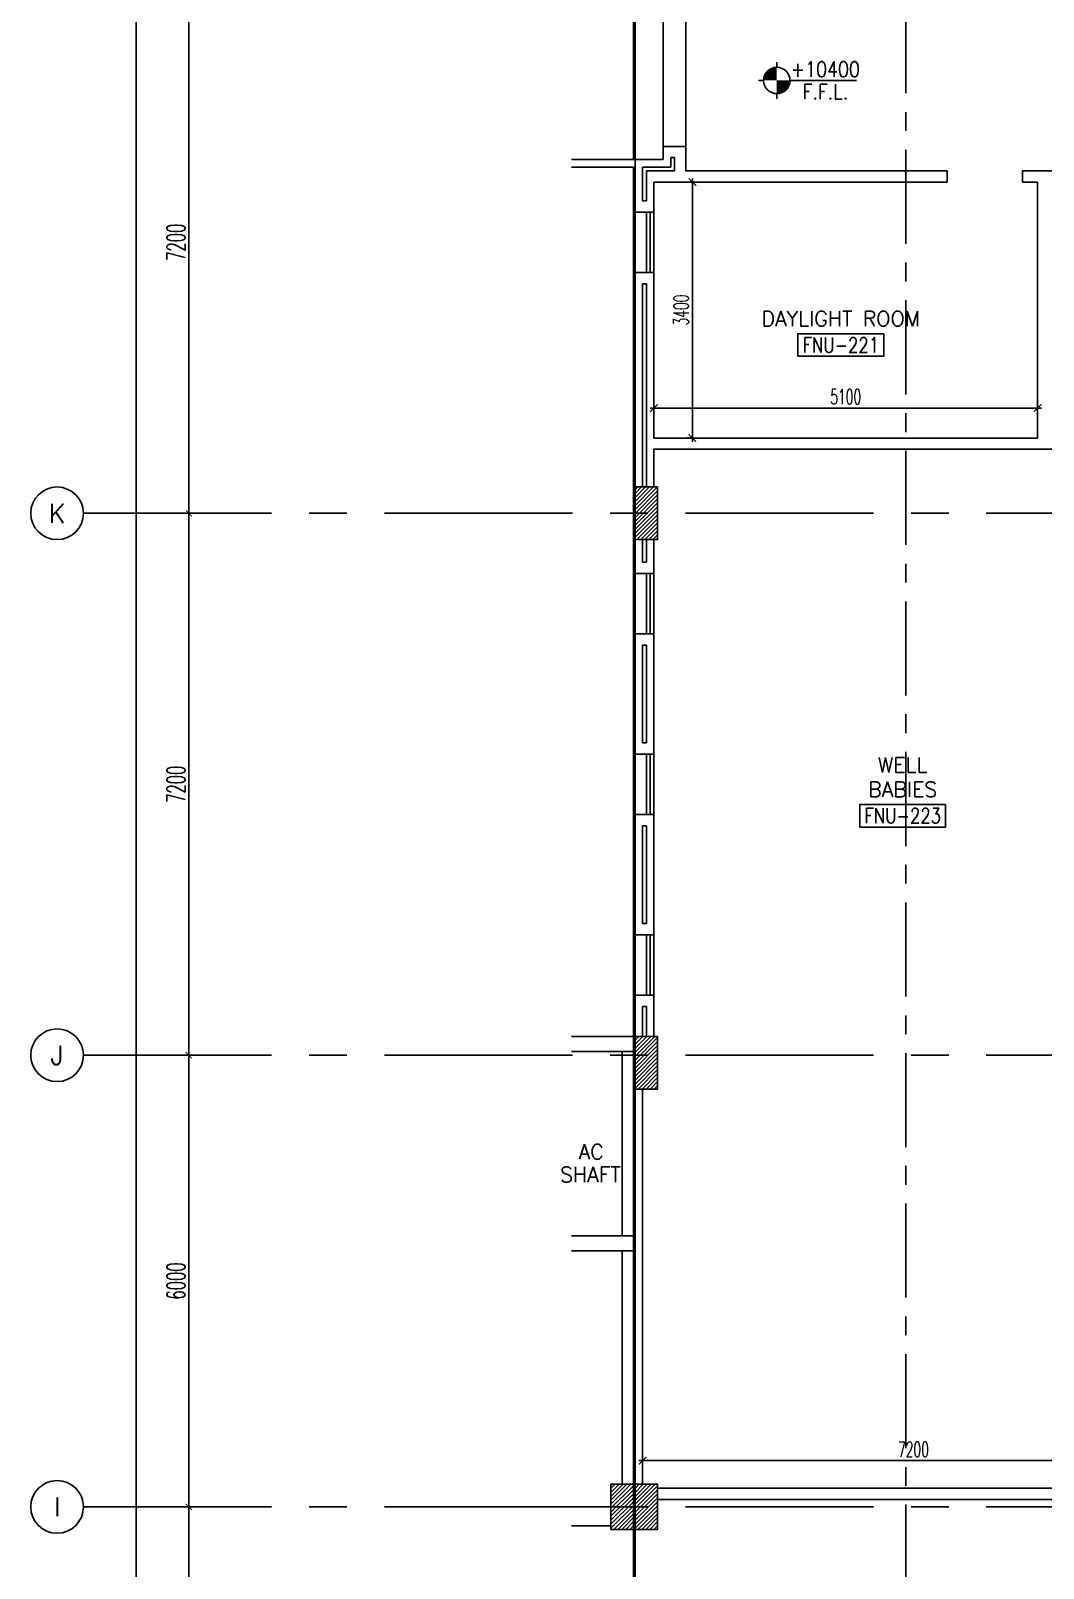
# Model space of a CAD drawing. Extents: x 88852.7 to 88945.7, y 39921.6 to 40001.1.
# Drawn here: x 88852.74 to 88866.2, y 39958.88 to 39979.31 of the extents above; entities that cross this region are included whole.
import ezdxf
from ezdxf.enums import TextEntityAlignment as Align

# ---------------------------------------------------------------- set-up
doc = ezdxf.new("R2010")
doc.units = 0
doc.header["$MEASUREMENT"] = 0
doc.header["$PDMODE"] = 34
doc.linetypes.add('CENTER', pattern=[2, 1.25, -0.25, 0.25, -0.25])
doc.linetypes.add('CENTERX2', pattern=[4, 2.5, -0.5, 0.5, -0.5])
doc.layers.get('0').update_dxf_attribs({"color": 4, "linetype": 'CONTINUOUS'})
doc.layers.get('DEFPOINTS').update_dxf_attribs({"linetype": 'CONTINUOUS'})
for name, color, linetype in [('AX', 6, 'CONTINUOUS'), ('AX-CR', 2, 'CONTINUOUS'), ('AX-DIM', 4, 'CONTINUOUS'), ('AX-TXT', 2, 'CONTINUOUS'), ('AXES', 11, 'CENTERX2'), ('AXES1', 11, 'CENTER'), ('COL', 2, 'CONTINUOUS'), ('DIM', 4, 'CONTINUOUS'), ('EJ', 11, 'CONTINUOUS'), ('HAT', 11, 'CONTINUOUS'), ('INSUL', 4, 'CONTINUOUS'), ('LEV-PL', 7, 'CONTINUOUS'), ('RM-BOX', 11, 'CONTINUOUS'), ('RM-NAME', 11, 'CONTINUOUS'), ('RM-NO', 11, 'CONTINUOUS'), ('ROOF', 7, 'CONTINUOUS'), ('WALL', 2, 'CONTINUOUS'), ('WIN', 3, 'CONTINUOUS')]:
    doc.layers.add(name, color=color, linetype=linetype)
doc.styles.add('ROMANS', font='ROMANS.shx', dxfattribs={"width": 0.6})
doc.styles.add('S', font='ROMANS.SHX')
doc.dimstyles.new('DIM-OUT', dxfattribs={"dimscale": 0, "dimtxt": 0.24, "dimasz": 0.08, "dimexe": 0.02, "dimexo": 0.02, "dimgap": 0.05, "dimtad": 1, "dimdec": 0, "dimlfac": 1000, "dimzin": 0, "dimtxsty": 'ROMANS', "dimblk1": 'ARCHTICK', "dimblk2": 'ARCHTICK', "dimsah": 1, "dimcen": 0.01, "dimdle": 0.08, "dimclrd": 4, "dimclre": 4, "dimclrt": 2, "dimazin": 3, "dimtp": 2, "dimtm": 2, "dimtfac": 0.114286, "dimtdec": 0, "dimtix": 1, "dimtmove": 0, "dimatfit": 3, "dimtolj": 1, "dimtzin": 0})
doc.dimstyles.new('STANDARD_IN', dxfattribs={"dimtxt": 0.2, "dimasz": 0.1, "dimexe": 0.07, "dimexo": 0.07, "dimgap": 0.05, "dimtad": 1, "dimdec": 0, "dimlfac": 1000, "dimzin": 0, "dimtxsty": 'ROMANS', "dimblk": 'ARCHTICK', "dimcen": 0.05, "dimdle": 0.05, "dimclrd": 4, "dimclre": 4, "dimclrt": 2, "dimazin": 3, "dimtfac": 1, "dimtdec": 0, "dimtmove": 0, "dimatfit": 3, "dimtolj": 1, "dimtzin": 0})

# ---------------------------------------------------------------- blocks, each defined once
blk = doc.blocks.new('_ARCHTICK')
at = {"color": 0, "linetype": 'BYBLOCK', "const_width": 0.15}
blk.add_lwpolyline([(-0.5, -0.5), (0.5, 0.5)], dxfattribs=at)
blk = doc.blocks.new('*D358')
at = {"layer": 'DEFPOINTS', "color": 0, "linetype": 'CONTINUOUS'}
for p in [(88861.02, 39974.286), (88866.12, 39974.298), (88866.12, 39974.286)]:
    blk.add_point(p, dxfattribs=at)
at = {"layer": 'DIM', "color": 4, "linetype": 'CONTINUOUS'}
for p, q in [((88860.97, 39974.298), (88866.17, 39974.298)), ((88861.02, 39974.356), (88861.02, 39974.368)), ((88866.12, 39974.356), (88866.12, 39974.368))]:
    blk.add_line(p, q, dxfattribs=at)
at = {"layer": 'DIM', "color": 4, "linetype": 'CONTINUOUS', "xscale": 0.1, "yscale": 0.1, "zscale": 0.1, "rotation": 180}
blk.add_blockref('_ARCHTICK', (88861.02, 39974.298), dxfattribs=at)
at = {"layer": 'DIM', "color": 4, "linetype": 'CONTINUOUS', "xscale": 0.1, "yscale": 0.1, "zscale": 0.1}
blk.add_blockref('_ARCHTICK', (88866.12, 39974.298), dxfattribs=at)
at = {"layer": 'DIM', "color": 2, "linetype": 'CONTINUOUS', "insert": (88863.57, 39974.448), "char_height": 0.2, "attachment_point": 5, "style": 'ROMANS'}
blk.add_mtext('\\A1;5100', dxfattribs=at)
blk = doc.blocks.new('*D357')
at = {"layer": 'DEFPOINTS', "color": 0, "linetype": 'CONTINUOUS'}
for p in [(88861.533, 39977.3), (88861.586, 39977.3), (88861.586, 39973.9)]:
    blk.add_point(p, dxfattribs=at)
at = {"layer": 'DIM', "color": 4, "linetype": 'CONTINUOUS'}
for p, q in [((88861.533, 39973.85), (88861.533, 39977.35)), ((88861.516, 39977.3), (88861.463, 39977.3)), ((88861.516, 39973.9), (88861.463, 39973.9))]:
    blk.add_line(p, q, dxfattribs=at)
at = {"layer": 'DIM', "color": 4, "linetype": 'CONTINUOUS', "xscale": 0.1, "yscale": 0.1, "zscale": 0.1}
for p, rotation in [((88861.533, 39977.3), 90), ((88861.533, 39973.9), 270)]:
    blk.add_blockref('_ARCHTICK', p, dxfattribs=dict(at, rotation=rotation))
at = {"layer": 'DIM', "color": 2, "linetype": 'CONTINUOUS', "insert": (88861.383, 39975.6), "char_height": 0.2, "attachment_point": 5, "rotation": 90, "style": 'ROMANS'}
blk.add_mtext('\\A1;3400', dxfattribs=at)
blk = doc.blocks.new('*D354')
at = {"layer": 'DEFPOINTS', "color": 0, "linetype": 'CONTINUOUS'}
for p in [(88860.87, 39960.764), (88868.07, 39960.764), (88860.87, 39960.314)]:
    blk.add_point(p, dxfattribs=at)
at = {"layer": 'DIM', "color": 4, "linetype": 'CONTINUOUS'}
for p, q in [((88860.87, 39960.694), (88860.87, 39960.244)), ((88868.07, 39960.694), (88868.07, 39960.244)), ((88868.12, 39960.314), (88860.82, 39960.314))]:
    blk.add_line(p, q, dxfattribs=at)
at = {"layer": 'DIM', "color": 4, "linetype": 'CONTINUOUS', "xscale": 0.1, "yscale": 0.1, "zscale": 0.1, "rotation": 180}
blk.add_blockref('_ARCHTICK', (88860.87, 39960.314), dxfattribs=at)
at = {"layer": 'DIM', "color": 4, "linetype": 'CONTINUOUS', "xscale": 0.1, "yscale": 0.1, "zscale": 0.1}
blk.add_blockref('_ARCHTICK', (88868.07, 39960.314), dxfattribs=at)
at = {"layer": 'DIM', "color": 2, "linetype": 'CONTINUOUS', "insert": (88864.47, 39960.464), "char_height": 0.2, "attachment_point": 5, "style": 'ROMANS'}
blk.add_mtext('\\A1;7200', dxfattribs=at)
blk = doc.blocks.new('C5V')
at = {"layer": 'HAT'}
h = blk.add_hatch(dxfattribs=at)
h.set_pattern_fill('ANSI31', color=256, scale=300, style=0)
h.set_pattern_definition([(45, (-249196.182, -54711.005), (-26.5165043, 26.5165043), [])])
h.paths.add_polyline_path([(-20, 600), (-320, 600), (-320, 300), (-20, 300)])
h.paths.add_polyline_path([(-20, 300), (-320, 300), (-320, 0), (-20, 0)])
h = blk.add_hatch(dxfattribs=at)
h.set_pattern_fill('ANSI31', color=256, scale=300, style=0)
h.set_pattern_definition([(45, (-248876.182, -54711.005), (-26.5165043, 26.5165043), [])])
h.paths.add_polyline_path([(300, 600), (0, 600), (0, 300), (300, 300)])
h.paths.add_polyline_path([(300, 300), (0, 300), (0, 0), (300, 0)])
at = {"layer": 'COL'}
for points in [[(-20, 600), (-20, 0), (-320, 0), (-320, 600)], [(300, 600), (300, 0), (0, 0), (0, 600)]]:
    blk.add_lwpolyline(points, close=True, dxfattribs=at)
blk = doc.blocks.new('C11')
at = {"layer": 'HAT'}
h = blk.add_hatch(dxfattribs=at)
h.set_pattern_fill('ANSI31', color=256, scale=300, style=0)
h.set_pattern_definition([(45, (-248556.182, -75061.005), (-26.5165043, 26.5165043), [])])
h.paths.add_polyline_path([(300, 700), (0, 700), (0, 350), (300, 350)])
h.paths.add_polyline_path([(300, 350), (0, 350), (0, 0), (300, 0)])
at = {"layer": 'COL'}
blk.add_lwpolyline([(300, 700), (300, 0), (0, 0), (0, 700)], close=True, dxfattribs=at)
blk = doc.blocks.new('LEV1')
at = {"layer": 'LEV-PL'}
for p, q in [((0, 245), (0, 175)), ((-175, 0), (-245, 0)), ((175, 0), (1061, 0)), ((0, -175), (0, -245))]:
    blk.add_line(p, q, dxfattribs=at)
at = {"layer": 'LEV-PL', "const_width": 175}
for points in [[(-88, 0, -0.414214), (0, 88, -1)], [(88, 0, -0.414214), (0, -88, -1)]]:
    blk.add_lwpolyline(points, format="xyb", dxfattribs=at)
at = {"layer": 'LEV-PL'}
blk.add_circle((0, 0), 175, dxfattribs=at)
at = {"layer": 'LEV-PL', "color": 4, "style": 'S', "width": 0.85}
for tag, p in [('+0000', (646, 50)), ('F.F.L.', (646, -250))]:
    blk.add_attdef(tag, text='', height=200, dxfattribs=at).set_placement(p, align=Align.CENTER)
blk = doc.blocks.new('RM1')
at = {"layer": 'RM-BOX'}
blk.add_lwpolyline([(570, -200), (-570, -200), (-570, -500), (570, -500)], close=True, dxfattribs=at)
at = {"layer": 'RM-NAME', "style": 'ROMANS'}
blk.add_attdef('ROOMNAME1', text='', height=200, dxfattribs=at).set_placement((0, 324), align=Align.MIDDLE)
blk = doc.blocks.new('*D399')
at = {"layer": 'AX-DIM', "color": 4}
for p, q in [((88854.839, 39956.02), (88854.839, 39959.78)), ((88855.219, 39959.7), (88854.819, 39959.7)), ((88855.219, 39956.1), (88854.819, 39956.1))]:
    blk.add_line(p, q, dxfattribs=at)
at = {"layer": 'DEFPOINTS', "color": 0}
for p in [(88854.839, 39959.7), (88855.239, 39959.7), (88855.239, 39956.1)]:
    blk.add_point(p, dxfattribs=at)
at = {"layer": 'AX-DIM', "color": 4, "xscale": 0.08, "yscale": 0.08, "zscale": 0.08}
for p, rotation in [((88854.839, 39959.7), 90), ((88854.839, 39956.1), 270)]:
    blk.add_blockref('_ARCHTICK', p, dxfattribs=dict(at, rotation=rotation))
at = {"layer": 'AX-DIM', "color": 2, "insert": (88854.669, 39957.9), "char_height": 0.24, "attachment_point": 5, "rotation": 90, "style": 'ROMANS'}
blk.add_mtext('\\A1;3600', dxfattribs=at)
blk = doc.blocks.new('*D395')
at = {"layer": 'AX-DIM', "color": 4}
for p, q in [((88854.839, 39972.82), (88854.839, 39980.18)), ((88855.219, 39980.1), (88854.819, 39980.1)), ((88855.219, 39972.9), (88854.819, 39972.9))]:
    blk.add_line(p, q, dxfattribs=at)
at = {"layer": 'DEFPOINTS', "color": 0}
for p in [(88854.839, 39980.1), (88855.239, 39980.1), (88855.239, 39972.9)]:
    blk.add_point(p, dxfattribs=at)
at = {"layer": 'AX-DIM', "color": 4, "xscale": 0.08, "yscale": 0.08, "zscale": 0.08}
for p, rotation in [((88854.839, 39980.1), 90), ((88854.839, 39972.9), 270)]:
    blk.add_blockref('_ARCHTICK', p, dxfattribs=dict(at, rotation=rotation))
at = {"layer": 'AX-DIM', "color": 2, "insert": (88854.669, 39976.5), "char_height": 0.24, "attachment_point": 5, "rotation": 90, "style": 'ROMANS'}
blk.add_mtext('\\A1;7200', dxfattribs=at)
blk = doc.blocks.new('*D394')
at = {"layer": 'AX-DIM', "color": 4}
for p, q in [((88855.219, 39965.7), (88854.819, 39965.7)), ((88854.839, 39959.62), (88854.839, 39965.78)), ((88855.219, 39959.7), (88854.819, 39959.7))]:
    blk.add_line(p, q, dxfattribs=at)
at = {"layer": 'DEFPOINTS', "color": 0}
for p in [(88854.839, 39965.7), (88855.239, 39965.7), (88855.239, 39959.7)]:
    blk.add_point(p, dxfattribs=at)
at = {"layer": 'AX-DIM', "color": 4, "xscale": 0.08, "yscale": 0.08, "zscale": 0.08}
for p, rotation in [((88854.839, 39965.7), 90), ((88854.839, 39959.7), 270)]:
    blk.add_blockref('_ARCHTICK', p, dxfattribs=dict(at, rotation=rotation))
at = {"layer": 'AX-DIM', "color": 2, "insert": (88854.669, 39962.7), "char_height": 0.24, "attachment_point": 5, "rotation": 90, "style": 'ROMANS'}
blk.add_mtext('\\A1;6000', dxfattribs=at)
blk = doc.blocks.new('*D393')
at = {"layer": 'AX-DIM', "color": 4}
for p, q in [((88855.219, 39972.9), (88854.819, 39972.9)), ((88854.839, 39965.62), (88854.839, 39972.98)), ((88855.219, 39965.7), (88854.819, 39965.7))]:
    blk.add_line(p, q, dxfattribs=at)
at = {"layer": 'DEFPOINTS', "color": 0}
for p in [(88854.839, 39972.9), (88855.239, 39972.9), (88855.239, 39965.7)]:
    blk.add_point(p, dxfattribs=at)
at = {"layer": 'AX-DIM', "color": 4, "xscale": 0.08, "yscale": 0.08, "zscale": 0.08}
for p, rotation in [((88854.839, 39972.9), 90), ((88854.839, 39965.7), 270)]:
    blk.add_blockref('_ARCHTICK', p, dxfattribs=dict(at, rotation=rotation))
at = {"layer": 'AX-DIM', "color": 2, "insert": (88854.669, 39969.3), "char_height": 0.24, "attachment_point": 5, "rotation": 90, "style": 'ROMANS'}
blk.add_mtext('\\A1;7200', dxfattribs=at)
blk = doc.blocks.new('AXL')
at = {"layer": 'AX-CR'}
blk.add_circle((-350, 0), 350, dxfattribs=at)
blk = doc.blocks.new('*D382')
at = {"layer": 'AX-DIM', "color": 4}
for p, q in [((88860.101, 39987.55), (88854.119, 39987.55)), ((88854.139, 39928.15), (88854.139, 39987.63)), ((88861.001, 39928.23), (88854.119, 39928.23))]:
    blk.add_line(p, q, dxfattribs=at)
at = {"layer": 'DEFPOINTS', "color": 0}
for p in [(88854.139, 39987.55), (88860.121, 39987.55), (88861.021, 39928.23)]:
    blk.add_point(p, dxfattribs=at)
at = {"layer": 'AX-DIM', "color": 4, "xscale": 0.08, "yscale": 0.08, "zscale": 0.08}
for p, rotation in [((88854.139, 39987.55), 90), ((88854.139, 39928.23), 270)]:
    blk.add_blockref('_ARCHTICK', p, dxfattribs=dict(at, rotation=rotation))
at = {"layer": 'AX-DIM', "color": 2, "insert": (88853.969, 39957.89), "char_height": 0.24, "attachment_point": 5, "rotation": 90, "style": 'ROMANS'}
blk.add_mtext('\\A1;59320', dxfattribs=at)

msp = doc.modelspace()

# ---------------------------------------------------------------- linework, layer by layer
at = {"layer": 'AXES'}
for p, q in [((88860.7503, 39921.6153), (88860.7503, 40000.0779)), ((88860.7703, 39921.6132), (88860.7703, 40000.0759)), ((88853.4386, 39972.8996), (88876.9703, 39972.8996)), ((88853.4386, 39965.6996), (88876.9703, 39965.6996)), ((88853.4386, 39959.6996), (88876.9703, 39959.6996))]:
    msp.add_line(p, q, dxfattribs=at)
at = {"layer": 'AXES1'}
msp.add_line((88864.3703, 39928.4796), (88864.3703, 39987.2996), dxfattribs=at)
at = {"layer": 'COL'}
for points in [[(88859.9253, 39965.9496), (88860.7503, 39965.9496), (88860.7503, 39965.7496), (88859.9253, 39965.7496)], [(88859.9253, 39963.2996), (88860.7503, 39963.2996), (88860.7503, 39963.0996), (88859.9253, 39963.0996)]]:
    msp.add_lwpolyline(points, dxfattribs=at)
at = {"layer": 'EJ'}
for p, q in [((88860.7503, 39977.5996), (88860.7503, 39979.7496)), ((88860.7703, 39977.5996), (88860.7703, 39979.7496)), ((88860.7703, 39963.2246), (88860.7703, 39959.9496))]:
    msp.add_line(p, q, dxfattribs=at)
at = {"layer": 'INSUL'}
for p, q in [((88861.2453, 39977.6246), (88861.2453, 39977.4996)), ((88861.2453, 39977.6246), (88861.2953, 39977.6246)), ((88861.2953, 39977.6246), (88861.2953, 39977.4496)), ((88861.2453, 39977.4996), (88860.8703, 39977.4996)), ((88860.8703, 39977.0496), (88860.8703, 39977.4996)), ((88861.2953, 39977.4496), (88860.9203, 39977.4496)), ((88860.9203, 39977.0496), (88860.9203, 39977.4496)), ((88860.8703, 39977.0496), (88860.9203, 39977.0496)), ((88860.8703, 39975.9496), (88860.9203, 39975.9496)), ((88860.8703, 39973.2496), (88860.8703, 39975.9496)), ((88860.9203, 39973.2496), (88860.9203, 39975.9496)), ((88860.8703, 39972.5496), (88860.8703, 39972.2496)), ((88860.9203, 39972.5496), (88860.9203, 39972.2496)), ((88860.8703, 39972.2496), (88860.9203, 39972.2496)), ((88860.8703, 39971.1496), (88860.9203, 39971.1496)), ((88860.8703, 39971.1496), (88860.8703, 39969.8496)), ((88860.9203, 39971.1496), (88860.9203, 39969.8496)), ((88860.8703, 39969.8496), (88860.9203, 39969.8496)), ((88860.8703, 39967.4496), (88860.8703, 39968.7496)), ((88860.8703, 39968.7496), (88860.9203, 39968.7496)), ((88860.9203, 39967.4496), (88860.9203, 39968.7496)), ((88860.8703, 39967.4496), (88860.9203, 39967.4496)), ((88860.8703, 39966.3496), (88860.9203, 39966.3496)), ((88860.8703, 39966.3496), (88860.8703, 39965.9496)), ((88860.9203, 39966.3496), (88860.9203, 39965.9496))]:
    msp.add_line(p, q, dxfattribs=at)
at = {"layer": 'ROOF'}
for p, q in [((88860.7503, 39977.5996), (88859.9253, 39977.5996)), ((88860.7503, 39977.4996), (88859.9253, 39977.4996)), ((88860.7503, 39965.9496), (88860.7503, 39977.4996))]:
    msp.add_line(p, q, dxfattribs=at)
at = {"layer": 'WALL'}
for p, q in [((88861.1453, 39979.5746), (88861.1453, 39977.5996)), ((88861.4453, 39979.5746), (88861.4453, 39977.4496)), ((88861.1453, 39977.7746), (88861.4453, 39977.7746)), ((88861.1453, 39977.5996), (88860.7703, 39977.5996)), ((88860.7703, 39976.8996), (88860.7703, 39977.5996)), ((88861.4453, 39977.4496), (88864.9203, 39977.4496)), ((88864.9203, 39977.2996), (88864.9203, 39977.4496)), ((88865.9203, 39977.2996), (88865.9203, 39977.4496)), ((88865.9203, 39977.4496), (88868.2203, 39977.4496)), ((88861.0203, 39977.2996), (88864.9203, 39977.2996)), ((88861.0203, 39976.8996), (88861.0203, 39977.2996)), ((88865.9203, 39977.2996), (88866.1203, 39977.2996)), ((88866.1203, 39973.8996), (88866.1203, 39977.2996)), ((88860.7703, 39976.8996), (88861.0203, 39976.8996)), ((88860.7703, 39976.0996), (88861.0203, 39976.0996)), ((88860.7703, 39973.2496), (88860.7703, 39976.0996)), ((88861.0203, 39973.8996), (88861.0203, 39976.0996)), ((88861.0203, 39973.8996), (88866.1203, 39973.8996)), ((88861.0203, 39973.2496), (88861.0203, 39973.7496)), ((88861.0203, 39973.7496), (88868.0703, 39973.7496)), ((88860.7703, 39972.5496), (88860.7703, 39972.0996)), ((88861.0203, 39972.5496), (88861.0203, 39972.0996)), ((88860.7703, 39972.0996), (88861.0203, 39972.0996)), ((88860.7703, 39971.2996), (88861.0203, 39971.2996)), ((88860.7703, 39971.2996), (88860.7703, 39969.6996)), ((88861.0203, 39971.2996), (88861.0203, 39969.6996)), ((88860.7703, 39969.6996), (88861.0203, 39969.6996)), ((88860.7703, 39968.8996), (88861.0203, 39968.8996)), ((88860.7703, 39967.2996), (88860.7703, 39968.8996)), ((88861.0203, 39967.2996), (88861.0203, 39968.8996)), ((88860.7703, 39967.2996), (88861.0203, 39967.2996)), ((88860.7703, 39966.4996), (88861.0203, 39966.4996)), ((88860.7703, 39965.9496), (88860.7703, 39966.4996)), ((88861.0203, 39965.9496), (88861.0203, 39966.4996)), ((88860.6003, 39963.2996), (88860.6003, 39965.7496)), ((88860.7503, 39963.2996), (88860.7503, 39965.7496)), ((88860.7703, 39959.9996), (88860.7703, 39965.2496)), ((88860.8703, 39959.9996), (88860.8703, 39965.2496)), ((88860.6003, 39959.9996), (88860.6003, 39963.0996)), ((88860.7503, 39959.9996), (88860.7503, 39963.0996)), ((88861.0694, 39959.9496), (88867.7203, 39959.9496)), ((88861.0694, 39959.7996), (88867.7203, 39959.7996)), ((88859.9253, 39959.6996), (88860.4503, 39959.6996)), ((88859.9253, 39959.4496), (88860.4503, 39959.4496))]:
    msp.add_line(p, q, dxfattribs=at)
at = {"layer": 'WIN'}
for p, q in [((88860.7703, 39976.8996), (88860.7703, 39976.0996)), ((88860.9203, 39976.8996), (88860.9203, 39976.0996)), ((88860.9703, 39976.8996), (88860.9703, 39976.0996)), ((88861.0203, 39976.8996), (88861.0203, 39976.0996)), ((88860.7703, 39972.0996), (88860.7703, 39971.2996)), ((88860.9203, 39972.0996), (88860.9203, 39971.2996)), ((88860.9703, 39972.0996), (88860.9703, 39971.2996)), ((88861.0203, 39972.0996), (88861.0203, 39971.2996)), ((88860.7703, 39969.6996), (88860.7703, 39968.8996)), ((88860.9203, 39969.6996), (88860.9203, 39968.8996)), ((88860.9703, 39969.6996), (88860.9703, 39968.8996)), ((88861.0203, 39969.6996), (88861.0203, 39968.8996)), ((88860.7703, 39967.2996), (88860.7703, 39966.4996)), ((88860.9203, 39967.2996), (88860.9203, 39966.4996)), ((88860.9703, 39967.2996), (88860.9703, 39966.4996)), ((88861.0203, 39967.2996), (88861.0203, 39966.4996))]:
    msp.add_line(p, q, dxfattribs=at)

# ---------------------------------------------------------------- block references
at = {"layer": 'AX'}
ref = msp.add_blockref('AXL', (88853.4386, 39972.8996), dxfattribs=dict(at, xscale=0.001, yscale=0.001, zscale=0.001))
ref.add_attrib('AX', 'K', dxfattribs={"layer": 'AX-TXT', "height": 0.25, "style": 'ROMANS'}).set_placement((88853.0886, 39972.8996), align=Align.MIDDLE)
ref = msp.add_blockref('AXL', (88853.4386, 39965.6996), dxfattribs=dict(at, xscale=0.001, yscale=0.001, zscale=0.001))
ref.add_attrib('AX', 'J', dxfattribs={"layer": 'AX-TXT', "height": 0.25, "style": 'ROMANS'}).set_placement((88853.0886, 39965.6996), align=Align.MIDDLE)
ref = msp.add_blockref('AXL', (88853.4386, 39959.6996), dxfattribs=dict(at, xscale=0.001, yscale=0.001, zscale=0.001))
ref.add_attrib('AX', 'I', dxfattribs={"layer": 'AX-TXT', "height": 0.25, "style": 'ROMANS'}).set_placement((88853.0886, 39959.6996), align=Align.MIDDLE)
at = {"layer": 'COL', "xscale": 0.001, "yscale": 0.001, "zscale": 0.001}
for name, p in [('C11', (88860.7703, 39972.5496)), ('C11', (88860.7703, 39965.2496)), ('C5V', (88860.7703, 39959.3996))]:
    msp.add_blockref(name, p, dxfattribs=at)
at = {"layer": 'LEV-PL', "xscale": 0.001, "yscale": 0.001, "zscale": 0.001}
msp.add_blockref('LEV1', (88862.6539, 39978.6496), dxfattribs=at).add_auto_attribs({'F.F.L.': 'F.F.L.', '+0000': '+10400'})
at = {"layer": 'RM-NO'}
ref = msp.add_blockref('RM1', (88863.5049, 39975.4856), dxfattribs=dict(at, xscale=0.001, yscale=0.001, zscale=0.001))
ref.add_attrib('ROOMNO', 'FNU-221', dxfattribs={"height": 0.2, "style": 'ROMANS', "width": 0.8}).set_placement((88863.5049, 39975.1356), align=Align.MIDDLE)
ref.add_attrib('ROOMNAME2', 'DAYLIGHT ROOM', dxfattribs={"layer": 'RM-NAME', "height": 0.2, "style": 'ROMANS'}).set_placement((88863.5049, 39975.4856), align=Align.MIDDLE)
ref = msp.add_blockref('RM1', (88864.3279, 39969.2318), dxfattribs=dict(at, xscale=0.001, yscale=0.001, zscale=0.001))
ref.add_attrib('ROOMNO', 'FNU-223', dxfattribs={"height": 0.2, "style": 'ROMANS', "width": 0.8}).set_placement((88864.3279, 39968.8818), align=Align.MIDDLE)
ref.add_attrib('ROOMNAME2', 'BABIES', dxfattribs={"layer": 'RM-NAME', "height": 0.2, "style": 'ROMANS'}).set_placement((88864.3279, 39969.2318), align=Align.MIDDLE)
ref.add_attrib('ROOMNAME1', 'WELL', dxfattribs={"layer": 'RM-NAME', "height": 0.2, "style": 'ROMANS'}).set_placement((88864.3279, 39969.5556), align=Align.MIDDLE)

# ---------------------------------------------------------------- texts
at = {"layer": 'RM-NAME', "style": 'ROMANS'}
for s, p in [('AC', (88860.1882, 39964.4173)), ('SHAFT', (88860.1769, 39964.1152))]:
    msp.add_text(s, height=0.2, dxfattribs=at).set_placement(p, align=Align.MIDDLE)

# ---------------------------------------------------------------- dimensions: what is measured, and where the dimension line sits
at = {"layer": 'AX-DIM', "color": 4}
dim = msp.add_linear_dim(base=(88854.1386, 39987.5496), p1=(88861.021, 39928.2296), p2=(88860.1206, 39987.5496), angle=90, dimstyle='DIM-OUT', override={"dimscale": 1, "dimclre": 4}, dxfattribs=at)
dim.commit()
dim.dimension.update_dxf_attribs({"geometry": '*D382', "text_midpoint": (88853.9686, 39957.8896)})
at = {"layer": 'AX-DIM'}
for base, p1, p2, picture, middle in [((88854.8386, 39980.0996), (88855.2386, 39972.8996), (88855.2386, 39980.0996), '*D395', (88854.6686, 39976.4996)), ((88854.8386, 39972.8996), (88855.2386, 39965.6996), (88855.2386, 39972.8996), '*D393', (88854.6686, 39969.2996)), ((88854.8386, 39965.6996), (88855.2386, 39959.6996), (88855.2386, 39965.6996), '*D394', (88854.6686, 39962.6996)), ((88854.8386, 39959.6996), (88855.2386, 39956.0996), (88855.2386, 39959.6996), '*D399', (88854.6686, 39957.8996))]:
    dim = msp.add_linear_dim(base=base, p1=p1, p2=p2, angle=90, dimstyle='DIM-OUT', override={"dimscale": 1}, dxfattribs=at)
    dim.commit()
    dim.dimension.update_dxf_attribs({"geometry": picture, "text_midpoint": middle})
at = {"layer": 'DIM', "color": 0, "linetype": 'CONTINUOUS'}
dim = msp.add_linear_dim(base=(88861.5328, 39977.2996), p1=(88861.5861, 39973.8996), p2=(88861.5861, 39977.2996), angle=90, dimstyle='STANDARD_IN', dxfattribs=at)
dim.commit()
dim.dimension.update_dxf_attribs({"geometry": '*D357', "text_midpoint": (88861.3828, 39975.5996)})
for base, p1, p2, picture, middle in [((88866.1203, 39974.2978), (88861.0203, 39974.2864), (88866.1203, 39974.2864), '*D358', (88863.5703, 39974.4478)), ((88860.8703, 39960.3143), (88868.0703, 39960.7637), (88860.8703, 39960.7637), '*D354', (88864.4703, 39960.4643))]:
    dim = msp.add_linear_dim(base=base, p1=p1, p2=p2, dimstyle='STANDARD_IN', dxfattribs=at)
    dim.commit()
    dim.dimension.update_dxf_attribs({"geometry": picture, "text_midpoint": middle})

doc.saveas('drawing.dxf')
